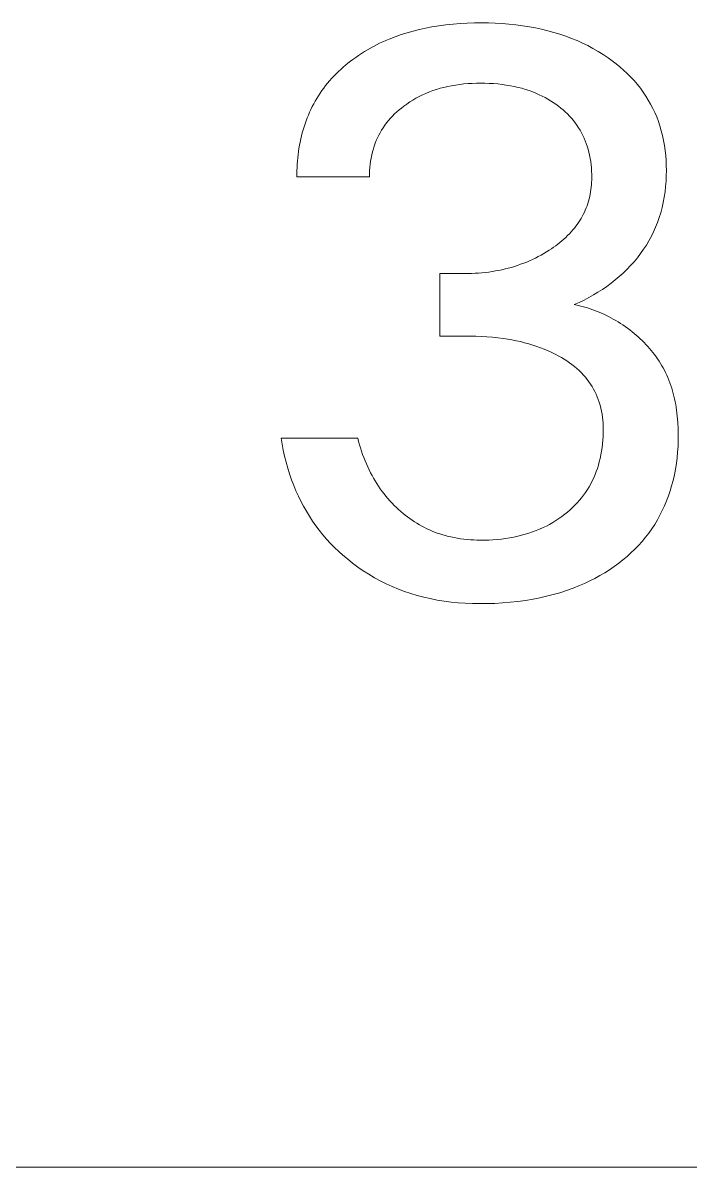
# Model space of a CAD drawing. Header units: millimetres. Extents: x -5035 to 14510, y -7775 to 12.
# Drawn here: x 1370.058 to 1372.084, y -1924.457 to -1920.981 of the extents above; entities that cross this region are included whole.
import ezdxf

# ---------------------------------------------------------------- set-up
doc = ezdxf.new("R2010")
doc.units = ezdxf.units.MM
doc.layers.add('eProC - L2', color=41, linetype='Continuous', lineweight=20)

msp = doc.modelspace()

# ---------------------------------------------------------------- linework, layer by layer
at = {"layer": 'eProC - L2', "linetype": 'Continuous'}
for p, q in [((1371.2434, -1921.006), (1371.2248, -1921.0112)), ((1371.2622, -1921.0013), (1371.2434, -1921.006)), ((1371.2811, -1920.9972), (1371.2622, -1921.0013)), ((1371.3002, -1920.9935), (1371.2811, -1920.9972)), ((1371.3215, -1920.9901), (1371.3002, -1920.9935)), ((1371.3429, -1920.9873), (1371.3215, -1920.9901)), ((1371.3644, -1920.985), (1371.3429, -1920.9873)), ((1371.3859, -1920.9833), (1371.3644, -1920.985)), ((1371.4074, -1920.9821), (1371.3859, -1920.9833)), ((1371.429, -1920.9814), (1371.4074, -1920.9821)), ((1371.4506, -1920.9812), (1371.429, -1920.9814)), ((1371.4715, -1920.9815), (1371.4506, -1920.9812)), ((1371.4924, -1920.9821), (1371.4715, -1920.9815)), ((1371.5132, -1920.9833), (1371.4924, -1920.9821)), ((1371.5341, -1920.9849), (1371.5132, -1920.9833)), ((1371.5548, -1920.9871), (1371.5341, -1920.9849)), ((1371.5755, -1920.9898), (1371.5548, -1920.9871)), ((1371.5961, -1920.993), (1371.5755, -1920.9898)), ((1371.6148, -1920.9965), (1371.5961, -1920.993)), ((1371.6334, -1921.0005), (1371.6148, -1920.9965)), ((1371.6519, -1921.005), (1371.6334, -1921.0005)), ((1371.6703, -1921.01), (1371.6519, -1921.005)), ((1371.1508, -1921.0389), (1371.1413, -1921.0433)), ((1371.1604, -1921.0346), (1371.1508, -1921.0389)), ((1371.17, -1921.0305), (1371.1604, -1921.0346)), ((1371.1881, -1921.0234), (1371.17, -1921.0305)), ((1371.2063, -1921.017), (1371.1881, -1921.0234)), ((1371.2248, -1921.0112), (1371.2063, -1921.017)), ((1371.6885, -1921.0155), (1371.6703, -1921.01)), ((1371.7065, -1921.0217), (1371.6885, -1921.0155)), ((1371.7243, -1921.0284), (1371.7065, -1921.0217)), ((1371.7408, -1921.0352), (1371.7243, -1921.0284)), ((1371.7572, -1921.0426), (1371.7408, -1921.0352)), ((1371.0863, -1921.0741), (1371.0775, -1921.0799)), ((1371.0952, -1921.0685), (1371.0863, -1921.0741)), ((1371.1042, -1921.0631), (1371.0952, -1921.0685)), ((1371.1133, -1921.0579), (1371.1042, -1921.0631)), ((1371.1225, -1921.0529), (1371.1133, -1921.0579)), ((1371.1319, -1921.048), (1371.1225, -1921.0529)), ((1371.1413, -1921.0433), (1371.1319, -1921.048)), ((1371.7733, -1921.0504), (1371.7572, -1921.0426)), ((1371.7892, -1921.0589), (1371.7733, -1921.0504)), ((1371.8048, -1921.0678), (1371.7892, -1921.0589)), ((1371.82, -1921.0773), (1371.8048, -1921.0678)), ((1371.0376, -1921.1099), (1371.0303, -1921.1161)), ((1371.045, -1921.1038), (1371.0376, -1921.1099)), ((1371.0526, -1921.0979), (1371.045, -1921.1038)), ((1371.0603, -1921.0921), (1371.0526, -1921.0979)), ((1371.0688, -1921.0859), (1371.0603, -1921.0921)), ((1371.0775, -1921.0799), (1371.0688, -1921.0859)), ((1371.835, -1921.0873), (1371.82, -1921.0773)), ((1371.8472, -1921.096), (1371.835, -1921.0873)), ((1371.8592, -1921.1052), (1371.8472, -1921.096)), ((1371.8709, -1921.1147), (1371.8592, -1921.1052)), ((1371.0025, -1921.1426), (1370.9959, -1921.1496)), ((1371.0092, -1921.1358), (1371.0025, -1921.1426)), ((1371.0161, -1921.1291), (1371.0092, -1921.1358)), ((1371.0231, -1921.1225), (1371.0161, -1921.1291)), ((1371.0303, -1921.1161), (1371.0231, -1921.1225)), ((1371.8823, -1921.1246), (1371.8709, -1921.1147)), ((1371.8933, -1921.1349), (1371.8823, -1921.1246)), ((1371.904, -1921.1456), (1371.8933, -1921.1349)), ((1371.9142, -1921.1567), (1371.904, -1921.1456)), ((1370.9715, -1921.1791), (1370.9659, -1921.1869)), ((1370.9773, -1921.1715), (1370.9715, -1921.1791)), ((1370.9834, -1921.1641), (1370.9773, -1921.1715)), ((1370.9896, -1921.1568), (1370.9834, -1921.1641)), ((1370.9959, -1921.1496), (1370.9896, -1921.1568)), ((1371.3144, -1921.1833), (1371.3256, -1921.18)), ((1371.3256, -1921.18), (1371.3368, -1921.1771)), ((1371.3368, -1921.1771), (1371.3482, -1921.1744)), ((1371.3482, -1921.1744), (1371.3596, -1921.1721)), ((1371.3596, -1921.1721), (1371.3721, -1921.17)), ((1371.3721, -1921.17), (1371.3847, -1921.1682)), ((1371.3847, -1921.1682), (1371.3974, -1921.1668)), ((1371.3974, -1921.1668), (1371.4101, -1921.1657)), ((1371.4101, -1921.1657), (1371.4228, -1921.165)), ((1371.4228, -1921.165), (1371.4355, -1921.1645)), ((1371.4355, -1921.1645), (1371.4482, -1921.1644)), ((1371.4482, -1921.1644), (1371.4612, -1921.1645)), ((1371.4612, -1921.1645), (1371.4742, -1921.1649)), ((1371.4742, -1921.1649), (1371.4872, -1921.1657)), ((1371.4872, -1921.1657), (1371.5001, -1921.1668)), ((1371.5001, -1921.1668), (1371.513, -1921.1682)), ((1371.513, -1921.1682), (1371.5259, -1921.17)), ((1371.5259, -1921.17), (1371.5387, -1921.1721)), ((1371.5387, -1921.1721), (1371.5502, -1921.1744)), ((1371.5502, -1921.1744), (1371.5617, -1921.177)), ((1371.5617, -1921.177), (1371.5731, -1921.18)), ((1371.5731, -1921.18), (1371.5844, -1921.1833)), ((1371.924, -1921.1681), (1371.9142, -1921.1567)), ((1371.9334, -1921.1799), (1371.924, -1921.1681)), ((1371.9418, -1921.1915), (1371.9334, -1921.1799)), ((1370.9505, -1921.2105), (1370.9458, -1921.2187)), ((1370.9554, -1921.2025), (1370.9505, -1921.2105)), ((1370.9606, -1921.1946), (1370.9554, -1921.2025)), ((1370.9659, -1921.1869), (1370.9606, -1921.1946)), ((1371.2327, -1921.2215), (1371.2422, -1921.2156)), ((1371.2422, -1921.2156), (1371.2518, -1921.2101)), ((1371.2518, -1921.2101), (1371.2616, -1921.2048)), ((1371.2616, -1921.2048), (1371.2716, -1921.2)), ((1371.2716, -1921.2), (1371.2817, -1921.1954)), ((1371.2817, -1921.1954), (1371.2925, -1921.191)), ((1371.2925, -1921.191), (1371.3034, -1921.187)), ((1371.3034, -1921.187), (1371.3144, -1921.1833)), ((1371.5844, -1921.1833), (1371.5955, -1921.187)), ((1371.5955, -1921.187), (1371.6066, -1921.191)), ((1371.6066, -1921.191), (1371.6174, -1921.1954)), ((1371.6174, -1921.1954), (1371.6263, -1921.1994)), ((1371.6263, -1921.1994), (1371.635, -1921.2036)), ((1371.635, -1921.2036), (1371.6436, -1921.208)), ((1371.6436, -1921.208), (1371.6521, -1921.2128)), ((1371.6521, -1921.2128), (1371.6604, -1921.2177)), ((1371.9498, -1921.2034), (1371.9418, -1921.1915)), ((1371.9573, -1921.2156), (1371.9498, -1921.2034)), ((1371.9644, -1921.2281), (1371.9573, -1921.2156)), ((1370.9328, -1921.2438), (1370.9288, -1921.2524)), ((1370.9369, -1921.2353), (1370.9328, -1921.2438)), ((1370.9412, -1921.227), (1370.9369, -1921.2353)), ((1370.9458, -1921.2187), (1370.9412, -1921.227)), ((1371.1933, -1921.2517), (1371.2002, -1921.2456)), ((1371.2002, -1921.2456), (1371.2073, -1921.2398)), ((1371.2073, -1921.2398), (1371.2145, -1921.2342)), ((1371.2145, -1921.2342), (1371.2235, -1921.2277)), ((1371.2235, -1921.2277), (1371.2327, -1921.2215)), ((1371.6604, -1921.2177), (1371.6685, -1921.223)), ((1371.6685, -1921.223), (1371.6765, -1921.2285)), ((1371.6765, -1921.2285), (1371.6844, -1921.2342)), ((1371.6844, -1921.2342), (1371.6915, -1921.2398)), ((1371.6915, -1921.2398), (1371.6984, -1921.2456)), ((1371.6984, -1921.2456), (1371.7051, -1921.2516)), ((1371.971, -1921.2408), (1371.9644, -1921.2281)), ((1371.9771, -1921.2538), (1371.971, -1921.2408)), ((1370.9182, -1921.2787), (1370.915, -1921.2877)), ((1370.9215, -1921.2699), (1370.9182, -1921.2787)), ((1370.9251, -1921.2611), (1370.9215, -1921.2699)), ((1370.9288, -1921.2524), (1370.9251, -1921.2611)), ((1371.1569, -1921.2923), (1371.1623, -1921.285)), ((1371.1623, -1921.285), (1371.168, -1921.2779)), ((1371.168, -1921.2779), (1371.174, -1921.271)), ((1371.174, -1921.271), (1371.1802, -1921.2644)), ((1371.1802, -1921.2644), (1371.1867, -1921.2579)), ((1371.1867, -1921.2579), (1371.1933, -1921.2517)), ((1371.7051, -1921.2516), (1371.7116, -1921.2578)), ((1371.7116, -1921.2578), (1371.7179, -1921.2642)), ((1371.7179, -1921.2642), (1371.724, -1921.2709)), ((1371.724, -1921.2709), (1371.7298, -1921.2777)), ((1371.7298, -1921.2777), (1371.7353, -1921.2848)), ((1371.7353, -1921.2848), (1371.7406, -1921.2921)), ((1371.9827, -1921.267), (1371.9771, -1921.2538)), ((1371.9878, -1921.2804), (1371.9827, -1921.267)), ((1371.9924, -1921.2939), (1371.9878, -1921.2804)), ((1370.9066, -1921.3151), (1370.9042, -1921.3244)), ((1370.9093, -1921.3057), (1370.9066, -1921.3151)), ((1370.912, -1921.2967), (1370.9093, -1921.3057)), ((1370.915, -1921.2877), (1370.912, -1921.2967)), ((1371.1387, -1921.3226), (1371.1429, -1921.3148)), ((1371.1429, -1921.3148), (1371.1473, -1921.3071)), ((1371.1473, -1921.3071), (1371.152, -1921.2996)), ((1371.152, -1921.2996), (1371.1569, -1921.2923)), ((1371.7406, -1921.2921), (1371.7455, -1921.2995)), ((1371.7455, -1921.2995), (1371.7501, -1921.3071)), ((1371.7501, -1921.3071), (1371.7544, -1921.3149)), ((1371.7544, -1921.3149), (1371.7585, -1921.3228)), ((1371.9967, -1921.3086), (1371.9924, -1921.2939)), ((1372.0005, -1921.3234), (1371.9967, -1921.3086)), ((1370.8981, -1921.3529), (1370.8964, -1921.3624)), ((1370.8999, -1921.3434), (1370.8981, -1921.3529)), ((1370.902, -1921.3339), (1370.8999, -1921.3434)), ((1370.9042, -1921.3244), (1370.902, -1921.3339)), ((1371.1251, -1921.3554), (1371.1281, -1921.347)), ((1371.1281, -1921.347), (1371.1313, -1921.3387)), ((1371.1313, -1921.3387), (1371.1349, -1921.3306)), ((1371.1349, -1921.3306), (1371.1387, -1921.3226)), ((1371.7585, -1921.3228), (1371.7622, -1921.3309)), ((1371.7622, -1921.3309), (1371.7657, -1921.3391)), ((1371.7657, -1921.3391), (1371.7688, -1921.3474)), ((1371.7688, -1921.3474), (1371.7717, -1921.3558)), ((1372.0037, -1921.3383), (1372.0005, -1921.3234)), ((1372.0063, -1921.3533), (1372.0037, -1921.3383)), ((1372.0084, -1921.3684), (1372.0063, -1921.3533)), ((1370.8937, -1921.3816), (1370.8927, -1921.3912)), ((1370.895, -1921.372), (1370.8937, -1921.3816)), ((1370.8964, -1921.3624), (1370.895, -1921.372)), ((1371.1156, -1921.3918), (1371.1175, -1921.3824)), ((1371.1175, -1921.3824), (1371.1198, -1921.3731)), ((1371.1198, -1921.3731), (1371.1224, -1921.3638)), ((1371.1224, -1921.3638), (1371.1251, -1921.3554)), ((1371.7717, -1921.3558), (1371.7743, -1921.3644)), ((1371.7743, -1921.3644), (1371.7769, -1921.3738)), ((1371.7769, -1921.3738), (1371.7791, -1921.3833)), ((1371.7791, -1921.3833), (1371.7809, -1921.3928)), ((1372.0101, -1921.3836), (1372.0084, -1921.3684)), ((1372.0112, -1921.3988), (1372.0101, -1921.3836)), ((1370.8907, -1921.42), (1370.8904, -1921.4296)), ((1370.8911, -1921.4104), (1370.8907, -1921.42)), ((1370.8918, -1921.4008), (1370.8911, -1921.4104)), ((1370.8927, -1921.3912), (1370.8918, -1921.4008)), ((1371.1111, -1921.4297), (1371.1117, -1921.4202)), ((1371.1117, -1921.4202), (1371.1127, -1921.4107)), ((1371.1127, -1921.4107), (1371.114, -1921.4012)), ((1371.114, -1921.4012), (1371.1156, -1921.3918)), ((1371.7809, -1921.3928), (1371.7825, -1921.4025)), ((1371.7825, -1921.4025), (1371.7837, -1921.4121)), ((1371.7837, -1921.4121), (1371.7846, -1921.4218)), ((1371.7846, -1921.4218), (1371.7852, -1921.4316)), ((1372.0119, -1921.4141), (1372.0112, -1921.3988)), ((1372.0121, -1921.4294), (1372.0119, -1921.4141)), ((1370.8904, -1921.4296), (1370.8903, -1921.4392)), ((1370.8903, -1921.4392), (1370.8904, -1921.4487)), ((1371.1109, -1921.4487), (1370.8904, -1921.4487)), ((1371.1108, -1921.4392), (1371.1111, -1921.4297)), ((1371.1109, -1921.4487), (1371.1108, -1921.4392)), ((1371.7854, -1921.4584), (1371.7851, -1921.4657)), ((1371.7852, -1921.4316), (1371.7856, -1921.4413)), ((1371.7856, -1921.4511), (1371.7854, -1921.4584)), ((1371.7856, -1921.4413), (1371.7856, -1921.4511)), ((1372.0111, -1921.462), (1372.0118, -1921.4457)), ((1372.0118, -1921.4457), (1372.0121, -1921.4294)), ((1371.783, -1921.4874), (1371.7819, -1921.4946)), ((1371.7839, -1921.4802), (1371.783, -1921.4874)), ((1371.7846, -1921.4729), (1371.7839, -1921.4802)), ((1371.7851, -1921.4657), (1371.7846, -1921.4729)), ((1372.008, -1921.4944), (1372.0098, -1921.4782)), ((1372.0098, -1921.4782), (1372.0111, -1921.462)), ((1371.7757, -1921.5229), (1371.7736, -1921.5298)), ((1371.7776, -1921.5159), (1371.7757, -1921.5229)), ((1371.7792, -1921.5088), (1371.7776, -1921.5159)), ((1371.7807, -1921.5017), (1371.7792, -1921.5088)), ((1371.7819, -1921.4946), (1371.7807, -1921.5017)), ((1371.999, -1921.5423), (1372.0026, -1921.5264)), ((1372.0026, -1921.5264), (1372.0056, -1921.5104)), ((1372.0056, -1921.5104), (1372.008, -1921.4944)), ((1371.7599, -1921.5628), (1371.7566, -1921.5691)), ((1371.7631, -1921.5564), (1371.7599, -1921.5628)), ((1371.766, -1921.5499), (1371.7631, -1921.5564)), ((1371.7687, -1921.5433), (1371.766, -1921.5499)), ((1371.7712, -1921.5367), (1371.7687, -1921.5433)), ((1371.7736, -1921.5298), (1371.7712, -1921.5367)), ((1371.9903, -1921.5726), (1371.9948, -1921.5579)), ((1371.9948, -1921.5579), (1371.999, -1921.5423)), ((1371.7414, -1921.5932), (1371.7372, -1921.599)), ((1371.7455, -1921.5874), (1371.7414, -1921.5932)), ((1371.7494, -1921.5814), (1371.7455, -1921.5874)), ((1371.7531, -1921.5753), (1371.7494, -1921.5814)), ((1371.7566, -1921.5691), (1371.7531, -1921.5753)), ((1371.9795, -1921.6013), (1371.9851, -1921.5871)), ((1371.9851, -1921.5871), (1371.9903, -1921.5726)), ((1371.7065, -1921.633), (1371.7007, -1921.6383)), ((1371.7122, -1921.6275), (1371.7065, -1921.633)), ((1371.7177, -1921.6219), (1371.7122, -1921.6275)), ((1371.7231, -1921.6161), (1371.7177, -1921.6219)), ((1371.7283, -1921.6101), (1371.7231, -1921.6161)), ((1371.7328, -1921.6046), (1371.7283, -1921.6101)), ((1371.7372, -1921.599), (1371.7328, -1921.6046)), ((1371.9592, -1921.6427), (1371.9665, -1921.6292)), ((1371.9665, -1921.6292), (1371.9732, -1921.6154)), ((1371.9732, -1921.6154), (1371.9795, -1921.6013)), ((1371.6632, -1921.6672), (1371.6567, -1921.6716)), ((1371.6698, -1921.6628), (1371.6632, -1921.6672)), ((1371.6762, -1921.6582), (1371.6698, -1921.6628)), ((1371.6825, -1921.6534), (1371.6762, -1921.6582)), ((1371.6887, -1921.6485), (1371.6825, -1921.6534)), ((1371.6948, -1921.6435), (1371.6887, -1921.6485)), ((1371.7007, -1921.6383), (1371.6948, -1921.6435)), ((1371.943, -1921.6688), (1371.9513, -1921.6559)), ((1371.9513, -1921.6559), (1371.9592, -1921.6427)), ((1371.6057, -1921.6997), (1371.5968, -1921.7037)), ((1371.6144, -1921.6955), (1371.6057, -1921.6997)), ((1371.6231, -1921.6911), (1371.6144, -1921.6955)), ((1371.6316, -1921.6865), (1371.6231, -1921.6911)), ((1371.6401, -1921.6817), (1371.6316, -1921.6865)), ((1371.6484, -1921.6768), (1371.6401, -1921.6817)), ((1371.6567, -1921.6716), (1371.6484, -1921.6768)), ((1371.9139, -1921.7067), (1371.9241, -1921.6944)), ((1371.9241, -1921.6944), (1371.9338, -1921.6818)), ((1371.9338, -1921.6818), (1371.943, -1921.6688)), ((1371.4831, -1921.7365), (1371.4727, -1921.738)), ((1371.4933, -1921.7348), (1371.4831, -1921.7365)), ((1371.503, -1921.733), (1371.4933, -1921.7348)), ((1371.5127, -1921.7309), (1371.503, -1921.733)), ((1371.5223, -1921.7287), (1371.5127, -1921.7309)), ((1371.5319, -1921.7263), (1371.5223, -1921.7287)), ((1371.5414, -1921.7237), (1371.5319, -1921.7263)), ((1371.5509, -1921.7208), (1371.5414, -1921.7237)), ((1371.5603, -1921.7178), (1371.5509, -1921.7208)), ((1371.5696, -1921.7145), (1371.5603, -1921.7178)), ((1371.5789, -1921.7111), (1371.5696, -1921.7145)), ((1371.5879, -1921.7075), (1371.5789, -1921.7111)), ((1371.5968, -1921.7037), (1371.5879, -1921.7075)), ((1371.8807, -1921.7411), (1371.8922, -1921.73)), ((1371.8922, -1921.73), (1371.9033, -1921.7185)), ((1371.9033, -1921.7185), (1371.9139, -1921.7067)), ((1371.3241, -1921.933), (1371.3241, -1921.7427)), ((1371.3241, -1921.7427), (1371.4, -1921.7427)), ((1371.4104, -1921.7426), (1371.4, -1921.7427)), ((1371.4208, -1921.7423), (1371.4104, -1921.7426)), ((1371.4313, -1921.7418), (1371.4208, -1921.7423)), ((1371.4416, -1921.7412), (1371.4313, -1921.7418)), ((1371.452, -1921.7403), (1371.4416, -1921.7412)), ((1371.4624, -1921.7392), (1371.452, -1921.7403)), ((1371.4727, -1921.738), (1371.4624, -1921.7392)), ((1371.831, -1921.7815), (1371.844, -1921.7719)), ((1371.844, -1921.7719), (1371.8567, -1921.762)), ((1371.8567, -1921.762), (1371.8688, -1921.7517)), ((1371.8688, -1921.7517), (1371.8807, -1921.7411)), ((1371.7904, -1921.8076), (1371.8042, -1921.7993)), ((1371.8042, -1921.7993), (1371.8177, -1921.7906)), ((1371.8177, -1921.7906), (1371.831, -1921.7815)), ((1371.7326, -1921.8367), (1371.7474, -1921.8301)), ((1371.7407, -1921.8383), (1371.7326, -1921.8367)), ((1371.7488, -1921.8402), (1371.7407, -1921.8383)), ((1371.7474, -1921.8301), (1371.762, -1921.823)), ((1371.7569, -1921.8423), (1371.7488, -1921.8402)), ((1371.762, -1921.823), (1371.7763, -1921.8155)), ((1371.7763, -1921.8155), (1371.7904, -1921.8076)), ((1371.765, -1921.8446), (1371.7569, -1921.8423)), ((1371.773, -1921.847), (1371.765, -1921.8446)), ((1371.7811, -1921.8496), (1371.773, -1921.847)), ((1371.789, -1921.8524), (1371.7811, -1921.8496)), ((1371.797, -1921.8554), (1371.789, -1921.8524)), ((1371.8049, -1921.8585), (1371.797, -1921.8554)), ((1371.8127, -1921.8618), (1371.8049, -1921.8585)), ((1371.8205, -1921.8653), (1371.8127, -1921.8618)), ((1371.8282, -1921.8689), (1371.8205, -1921.8653)), ((1371.8359, -1921.8727), (1371.8282, -1921.8689)), ((1371.8435, -1921.8767), (1371.8359, -1921.8727)), ((1371.851, -1921.8808), (1371.8435, -1921.8767)), ((1371.8584, -1921.885), (1371.851, -1921.8808)), ((1371.8658, -1921.8895), (1371.8584, -1921.885)), ((1371.873, -1921.8941), (1371.8658, -1921.8895)), ((1371.8802, -1921.8988), (1371.873, -1921.8941)), ((1371.8873, -1921.9036), (1371.8802, -1921.8988)), ((1371.8943, -1921.9087), (1371.8873, -1921.9036)), ((1371.9012, -1921.9138), (1371.8943, -1921.9087)), ((1371.4169, -1921.933), (1371.3241, -1921.933)), ((1371.4169, -1921.933), (1371.4337, -1921.9332)), ((1371.4337, -1921.9332), (1371.4505, -1921.9337)), ((1371.4505, -1921.9337), (1371.4673, -1921.9346)), ((1371.4673, -1921.9346), (1371.484, -1921.9359)), ((1371.484, -1921.9359), (1371.5008, -1921.9376)), ((1371.5008, -1921.9376), (1371.5174, -1921.9397)), ((1371.5174, -1921.9397), (1371.5304, -1921.9417)), ((1371.5304, -1921.9417), (1371.5433, -1921.944)), ((1371.5433, -1921.944), (1371.5562, -1921.9465)), ((1371.9079, -1921.9191), (1371.9012, -1921.9138)), ((1371.9143, -1921.9243), (1371.9079, -1921.9191)), ((1371.9205, -1921.9296), (1371.9143, -1921.9243)), ((1371.9266, -1921.935), (1371.9205, -1921.9296)), ((1371.9326, -1921.9405), (1371.9266, -1921.935)), ((1371.9385, -1921.9462), (1371.9326, -1921.9405)), ((1371.5562, -1921.9465), (1371.569, -1921.9494)), ((1371.569, -1921.9494), (1371.5818, -1921.9525)), ((1371.5818, -1921.9525), (1371.5944, -1921.956)), ((1371.5944, -1921.956), (1371.607, -1921.9598)), ((1371.607, -1921.9598), (1371.6186, -1921.9637)), ((1371.6186, -1921.9637), (1371.6301, -1921.9678)), ((1371.6301, -1921.9678), (1371.6415, -1921.9722)), ((1371.6415, -1921.9722), (1371.6527, -1921.977)), ((1371.6527, -1921.977), (1371.6638, -1921.9821)), ((1371.9443, -1921.952), (1371.9385, -1921.9462)), ((1371.9499, -1921.9578), (1371.9443, -1921.952)), ((1371.9554, -1921.9638), (1371.9499, -1921.9578)), ((1371.9608, -1921.9699), (1371.9554, -1921.9638)), ((1371.966, -1921.9761), (1371.9608, -1921.9699)), ((1371.9711, -1921.9824), (1371.966, -1921.9761)), ((1371.6638, -1921.9821), (1371.6748, -1921.9875)), ((1371.6748, -1921.9875), (1371.6856, -1921.9933)), ((1371.6856, -1921.9933), (1371.6938, -1921.998)), ((1371.6938, -1921.998), (1371.702, -1922.0029)), ((1371.702, -1922.0029), (1371.71, -1922.0081)), ((1371.71, -1922.0081), (1371.7178, -1922.0135)), ((1371.7178, -1922.0135), (1371.7255, -1922.0192)), ((1371.976, -1921.9889), (1371.9711, -1921.9824)), ((1371.9808, -1921.9954), (1371.976, -1921.9889)), ((1371.9854, -1922.002), (1371.9808, -1921.9954)), ((1371.9899, -1922.0087), (1371.9854, -1922.002)), ((1371.9942, -1922.0155), (1371.9899, -1922.0087)), ((1371.7255, -1922.0192), (1371.7329, -1922.025)), ((1371.7329, -1922.025), (1371.7402, -1922.0312)), ((1371.7402, -1922.0312), (1371.7472, -1922.0375)), ((1371.7472, -1922.0375), (1371.754, -1922.0442)), ((1371.754, -1922.0442), (1371.7605, -1922.0511)), ((1371.9983, -1922.0224), (1371.9942, -1922.0155)), ((1372.0023, -1922.0294), (1371.9983, -1922.0224)), ((1372.0061, -1922.0364), (1372.0023, -1922.0294)), ((1372.0097, -1922.0436), (1372.0061, -1922.0364)), ((1372.0131, -1922.0508), (1372.0097, -1922.0436)), ((1371.7605, -1922.0511), (1371.7663, -1922.0577)), ((1371.7663, -1922.0577), (1371.7717, -1922.0644)), ((1371.7717, -1922.0644), (1371.777, -1922.0714)), ((1371.777, -1922.0714), (1371.7819, -1922.0786)), ((1371.7819, -1922.0786), (1371.7866, -1922.0859)), ((1372.0166, -1922.0586), (1372.0131, -1922.0508)), ((1372.0198, -1922.0665), (1372.0166, -1922.0586)), ((1372.0228, -1922.0744), (1372.0198, -1922.0665)), ((1372.0257, -1922.0824), (1372.0228, -1922.0744)), ((1372.0283, -1922.0905), (1372.0257, -1922.0824)), ((1371.7866, -1922.0859), (1371.791, -1922.0934)), ((1371.791, -1922.0934), (1371.7951, -1922.1011)), ((1371.7951, -1922.1011), (1371.7989, -1922.109)), ((1371.7989, -1922.109), (1371.8024, -1922.1169)), ((1371.8024, -1922.1169), (1371.8055, -1922.125)), ((1372.0308, -1922.0987), (1372.0283, -1922.0905)), ((1372.033, -1922.1069), (1372.0308, -1922.0987)), ((1372.0351, -1922.1152), (1372.033, -1922.1069)), ((1372.037, -1922.1235), (1372.0351, -1922.1152)), ((1371.8055, -1922.125), (1371.8085, -1922.1337)), ((1371.8085, -1922.1337), (1371.811, -1922.1424)), ((1371.811, -1922.1424), (1371.8133, -1922.1513)), ((1371.8133, -1922.1513), (1371.8152, -1922.1602)), ((1372.0388, -1922.1319), (1372.037, -1922.1235)), ((1372.0404, -1922.1403), (1372.0388, -1922.1319)), ((1372.0418, -1922.1488), (1372.0404, -1922.1403)), ((1372.0431, -1922.1573), (1372.0418, -1922.1488)), ((1371.8152, -1922.1602), (1371.8168, -1922.1692)), ((1371.8168, -1922.1692), (1371.818, -1922.1783)), ((1371.818, -1922.1783), (1371.819, -1922.1874)), ((1371.819, -1922.1874), (1371.8198, -1922.1966)), ((1372.0453, -1922.1759), (1372.0431, -1922.1573)), ((1372.0469, -1922.1945), (1372.0453, -1922.1759)), ((1371.8198, -1922.1966), (1371.8203, -1922.2058)), ((1371.8203, -1922.2058), (1371.8205, -1922.215)), ((1371.8205, -1922.215), (1371.8205, -1922.2262)), ((1372.0478, -1922.2132), (1372.0469, -1922.1945)), ((1372.0482, -1922.2318), (1372.0478, -1922.2132)), ((1370.8422, -1922.2427), (1370.8452, -1922.261)), ((1370.8422, -1922.2427), (1371.0747, -1922.2427)), ((1371.0773, -1922.2526), (1371.0747, -1922.2427)), ((1371.0801, -1922.2625), (1371.0773, -1922.2526)), ((1371.8195, -1922.2486), (1371.8186, -1922.2597)), ((1371.8202, -1922.2374), (1371.8195, -1922.2486)), ((1371.8205, -1922.2262), (1371.8202, -1922.2374)), ((1372.0475, -1922.2671), (1372.0481, -1922.2495)), ((1372.0481, -1922.2495), (1372.0482, -1922.2318)), ((1370.8452, -1922.261), (1370.8486, -1922.2792)), ((1370.8486, -1922.2792), (1370.8527, -1922.2974)), ((1371.0831, -1922.2723), (1371.0801, -1922.2625)), ((1371.0863, -1922.2821), (1371.0831, -1922.2723)), ((1371.0897, -1922.2919), (1371.0863, -1922.2821)), ((1371.0934, -1922.3016), (1371.0897, -1922.2919)), ((1371.8135, -1922.2929), (1371.8112, -1922.3038)), ((1371.8156, -1922.2819), (1371.8135, -1922.2929)), ((1371.8172, -1922.2708), (1371.8156, -1922.2819)), ((1371.8186, -1922.2597), (1371.8172, -1922.2708)), ((1372.0447, -1922.302), (1372.0464, -1922.2846)), ((1372.0464, -1922.2846), (1372.0475, -1922.2671)), ((1370.8527, -1922.2974), (1370.8572, -1922.3155)), ((1370.8572, -1922.3155), (1370.8622, -1922.3334)), ((1371.0972, -1922.3112), (1371.0934, -1922.3016)), ((1371.1012, -1922.3207), (1371.0972, -1922.3112)), ((1371.1054, -1922.3301), (1371.1012, -1922.3207)), ((1371.8057, -1922.3245), (1371.8026, -1922.3342)), ((1371.8085, -1922.3147), (1371.8057, -1922.3245)), ((1371.8112, -1922.3038), (1371.8085, -1922.3147)), ((1372.0398, -1922.3366), (1372.0425, -1922.3194)), ((1372.0425, -1922.3194), (1372.0447, -1922.302)), ((1370.8622, -1922.3334), (1370.8678, -1922.3512)), ((1370.8678, -1922.3512), (1370.874, -1922.3688)), ((1371.1095, -1922.3388), (1371.1054, -1922.3301)), ((1371.1138, -1922.3474), (1371.1095, -1922.3388)), ((1371.1183, -1922.3559), (1371.1138, -1922.3474)), ((1371.123, -1922.3642), (1371.1183, -1922.3559)), ((1371.7915, -1922.3627), (1371.7872, -1922.372)), ((1371.7955, -1922.3534), (1371.7915, -1922.3627)), ((1371.7992, -1922.3439), (1371.7955, -1922.3534)), ((1371.8026, -1922.3342), (1371.7992, -1922.3439)), ((1372.0326, -1922.3708), (1372.0365, -1922.3537)), ((1372.0365, -1922.3537), (1372.0398, -1922.3366)), ((1370.874, -1922.3688), (1370.8806, -1922.3863)), ((1370.8806, -1922.3863), (1370.8873, -1922.4024)), ((1371.1278, -1922.3725), (1371.123, -1922.3642)), ((1371.1329, -1922.3807), (1371.1278, -1922.3725)), ((1371.1381, -1922.3887), (1371.1329, -1922.3807)), ((1371.1435, -1922.3966), (1371.1381, -1922.3887)), ((1371.1492, -1922.4044), (1371.1435, -1922.3966)), ((1371.7776, -1922.3899), (1371.7723, -1922.3986)), ((1371.7826, -1922.381), (1371.7776, -1922.3899)), ((1371.7872, -1922.372), (1371.7826, -1922.381)), ((1372.0235, -1922.4029), (1372.0281, -1922.3877)), ((1372.0281, -1922.3877), (1372.0326, -1922.3708)), ((1370.8873, -1922.4024), (1370.8945, -1922.4184)), ((1370.8945, -1922.4184), (1370.9022, -1922.4341)), ((1371.1548, -1922.4118), (1371.1492, -1922.4044)), ((1371.1606, -1922.419), (1371.1548, -1922.4118)), ((1371.1666, -1922.4261), (1371.1606, -1922.419)), ((1371.1728, -1922.4331), (1371.1666, -1922.4261)), ((1371.7482, -1922.4312), (1371.7414, -1922.4387)), ((1371.7546, -1922.4233), (1371.7482, -1922.4312)), ((1371.7608, -1922.4153), (1371.7546, -1922.4233)), ((1371.7667, -1922.4071), (1371.7608, -1922.4153)), ((1371.7723, -1922.3986), (1371.7667, -1922.4071)), ((1372.0127, -1922.4331), (1372.0184, -1922.4181)), ((1372.0184, -1922.4181), (1372.0235, -1922.4029)), ((1370.9022, -1922.4341), (1370.9104, -1922.4495)), ((1370.9104, -1922.4495), (1370.919, -1922.4647)), ((1370.919, -1922.4647), (1370.9281, -1922.4797)), ((1371.1791, -1922.4399), (1371.1728, -1922.4331)), ((1371.1856, -1922.4466), (1371.1791, -1922.4399)), ((1371.1923, -1922.4531), (1371.1856, -1922.4466)), ((1371.1991, -1922.4594), (1371.1923, -1922.4531)), ((1371.2061, -1922.4656), (1371.1991, -1922.4594)), ((1371.2126, -1922.4711), (1371.2061, -1922.4656)), ((1371.7121, -1922.4668), (1371.7035, -1922.4738)), ((1371.7197, -1922.4601), (1371.7121, -1922.4668)), ((1371.7272, -1922.4532), (1371.7197, -1922.4601)), ((1371.7344, -1922.4461), (1371.7272, -1922.4532)), ((1371.7414, -1922.4387), (1371.7344, -1922.4461)), ((1371.9926, -1922.4767), (1371.9998, -1922.4624)), ((1371.9998, -1922.4624), (1372.0065, -1922.4478)), ((1372.0065, -1922.4478), (1372.0127, -1922.4331)), ((1370.9281, -1922.4797), (1370.9376, -1922.4943)), ((1370.9376, -1922.4943), (1370.9477, -1922.5085)), ((1371.2194, -1922.4765), (1371.2126, -1922.4711)), ((1371.2262, -1922.4818), (1371.2194, -1922.4765)), ((1371.2331, -1922.4869), (1371.2262, -1922.4818)), ((1371.2402, -1922.4918), (1371.2331, -1922.4869)), ((1371.2474, -1922.4966), (1371.2402, -1922.4918)), ((1371.2547, -1922.5011), (1371.2474, -1922.4966)), ((1371.2621, -1922.5055), (1371.2547, -1922.5011)), ((1371.667, -1922.4988), (1371.6574, -1922.5043)), ((1371.6764, -1922.493), (1371.667, -1922.4988)), ((1371.6856, -1922.4869), (1371.6764, -1922.493)), ((1371.6947, -1922.4805), (1371.6856, -1922.4869)), ((1371.7035, -1922.4738), (1371.6947, -1922.4805)), ((1371.9767, -1922.5044), (1371.9849, -1922.4907)), ((1371.9849, -1922.4907), (1371.9926, -1922.4767)), ((1370.9477, -1922.5085), (1370.9582, -1922.5224)), ((1370.9582, -1922.5224), (1370.9691, -1922.536)), ((1370.9691, -1922.536), (1370.9805, -1922.5492)), ((1371.2696, -1922.5097), (1371.2621, -1922.5055)), ((1371.2773, -1922.5138), (1371.2696, -1922.5097)), ((1371.2849, -1922.5175), (1371.2773, -1922.5138)), ((1371.2927, -1922.5211), (1371.2849, -1922.5175)), ((1371.3006, -1922.5245), (1371.2927, -1922.5211)), ((1371.3085, -1922.5277), (1371.3006, -1922.5245)), ((1371.3165, -1922.5307), (1371.3085, -1922.5277)), ((1371.3246, -1922.5335), (1371.3165, -1922.5307)), ((1371.3328, -1922.5361), (1371.3246, -1922.5335)), ((1371.341, -1922.5385), (1371.3328, -1922.5361)), ((1371.5832, -1922.5345), (1371.572, -1922.5376)), ((1371.5943, -1922.5312), (1371.5832, -1922.5345)), ((1371.6054, -1922.5275), (1371.5943, -1922.5312)), ((1371.6163, -1922.5234), (1371.6054, -1922.5275)), ((1371.627, -1922.519), (1371.6163, -1922.5234)), ((1371.6376, -1922.5143), (1371.627, -1922.519)), ((1371.6476, -1922.5095), (1371.6376, -1922.5143)), ((1371.6574, -1922.5043), (1371.6476, -1922.5095)), ((1371.9487, -1922.5437), (1371.9585, -1922.5309)), ((1371.9585, -1922.5309), (1371.9679, -1922.5178)), ((1371.9679, -1922.5178), (1371.9767, -1922.5044)), ((1370.9805, -1922.5492), (1370.9923, -1922.562)), ((1370.9923, -1922.562), (1371.0045, -1922.5745)), ((1371.3493, -1922.5407), (1371.341, -1922.5385)), ((1371.3576, -1922.5427), (1371.3493, -1922.5407)), ((1371.3674, -1922.5447), (1371.3576, -1922.5427)), ((1371.3772, -1922.5465), (1371.3674, -1922.5447)), ((1371.3871, -1922.5481), (1371.3772, -1922.5465)), ((1371.397, -1922.5493), (1371.3871, -1922.5481)), ((1371.407, -1922.5504), (1371.397, -1922.5493)), ((1371.417, -1922.5512), (1371.407, -1922.5504)), ((1371.427, -1922.5518), (1371.417, -1922.5512)), ((1371.437, -1922.5521), (1371.427, -1922.5518)), ((1371.447, -1922.5523), (1371.437, -1922.5521)), ((1371.4599, -1922.5523), (1371.447, -1922.5523)), ((1371.4727, -1922.5519), (1371.4599, -1922.5523)), ((1371.4856, -1922.5512), (1371.4727, -1922.5519)), ((1371.4984, -1922.5502), (1371.4856, -1922.5512)), ((1371.5112, -1922.5489), (1371.4984, -1922.5502)), ((1371.5239, -1922.5472), (1371.5112, -1922.5489)), ((1371.5366, -1922.5452), (1371.5239, -1922.5472)), ((1371.5493, -1922.5428), (1371.5366, -1922.5452)), ((1371.5607, -1922.5404), (1371.5493, -1922.5428)), ((1371.572, -1922.5376), (1371.5607, -1922.5404)), ((1371.9163, -1922.5797), (1371.9275, -1922.5681)), ((1371.9275, -1922.5681), (1371.9383, -1922.5561)), ((1371.9383, -1922.5561), (1371.9487, -1922.5437)), ((1371.0045, -1922.5745), (1371.0171, -1922.5866)), ((1371.0171, -1922.5866), (1371.0301, -1922.5983)), ((1371.0301, -1922.5983), (1371.0434, -1922.6095)), ((1371.8802, -1922.6122), (1371.8926, -1922.6018)), ((1371.8926, -1922.6018), (1371.9046, -1922.591)), ((1371.9046, -1922.591), (1371.9163, -1922.5797)), ((1371.0434, -1922.6095), (1371.0591, -1922.622)), ((1371.0591, -1922.622), (1371.0752, -1922.6339)), ((1371.0752, -1922.6339), (1371.0917, -1922.6453)), ((1371.8394, -1922.6421), (1371.8536, -1922.6324)), ((1371.8536, -1922.6324), (1371.8675, -1922.6222)), ((1371.8675, -1922.6222), (1371.8802, -1922.6122)), ((1371.0917, -1922.6453), (1371.1086, -1922.6561)), ((1371.1086, -1922.6561), (1371.1258, -1922.6663)), ((1371.1258, -1922.6663), (1371.1434, -1922.6759)), ((1371.7796, -1922.6762), (1371.7949, -1922.6684)), ((1371.7949, -1922.6684), (1371.81, -1922.6601)), ((1371.81, -1922.6601), (1371.8248, -1922.6514)), ((1371.8248, -1922.6514), (1371.8394, -1922.6421)), ((1371.1434, -1922.6759), (1371.1613, -1922.6848)), ((1371.1613, -1922.6848), (1371.1797, -1922.6932)), ((1371.1797, -1922.6932), (1371.1984, -1922.701)), ((1371.1984, -1922.701), (1371.2173, -1922.7081)), ((1371.2173, -1922.7081), (1371.2365, -1922.7146)), ((1371.6889, -1922.7118), (1371.7089, -1922.7053)), ((1371.7089, -1922.7053), (1371.7287, -1922.6982)), ((1371.7287, -1922.6982), (1371.7482, -1922.6905)), ((1371.7482, -1922.6905), (1371.764, -1922.6836)), ((1371.764, -1922.6836), (1371.7796, -1922.6762)), ((1371.2365, -1922.7146), (1371.2558, -1922.7204)), ((1371.2558, -1922.7204), (1371.2754, -1922.7255)), ((1371.2754, -1922.7255), (1371.2951, -1922.73)), ((1371.2951, -1922.73), (1371.3162, -1922.7341)), ((1371.3162, -1922.7341), (1371.3374, -1922.7375)), ((1371.3374, -1922.7375), (1371.3587, -1922.7402)), ((1371.3587, -1922.7402), (1371.3801, -1922.7423)), ((1371.3801, -1922.7423), (1371.4016, -1922.7438)), ((1371.4016, -1922.7438), (1371.4231, -1922.7447)), ((1371.4231, -1922.7447), (1371.4446, -1922.7451)), ((1371.4446, -1922.7451), (1371.468, -1922.745)), ((1371.468, -1922.745), (1371.4913, -1922.7443)), ((1371.4913, -1922.7443), (1371.5146, -1922.743)), ((1371.5146, -1922.743), (1371.5379, -1922.741)), ((1371.5379, -1922.741), (1371.5611, -1922.7385)), ((1371.5611, -1922.7385), (1371.5842, -1922.7353)), ((1371.5842, -1922.7353), (1371.6073, -1922.7314)), ((1371.6073, -1922.7314), (1371.6279, -1922.7274)), ((1371.6279, -1922.7274), (1371.6484, -1922.7228)), ((1371.6484, -1922.7228), (1371.6687, -1922.7176)), ((1371.6687, -1922.7176), (1371.6889, -1922.7118)), ((1369.2422, -1924.4565), (1409.2422, -1924.4565))]:
    msp.add_line(p, q, dxfattribs=at)

doc.saveas('drawing.dxf')
